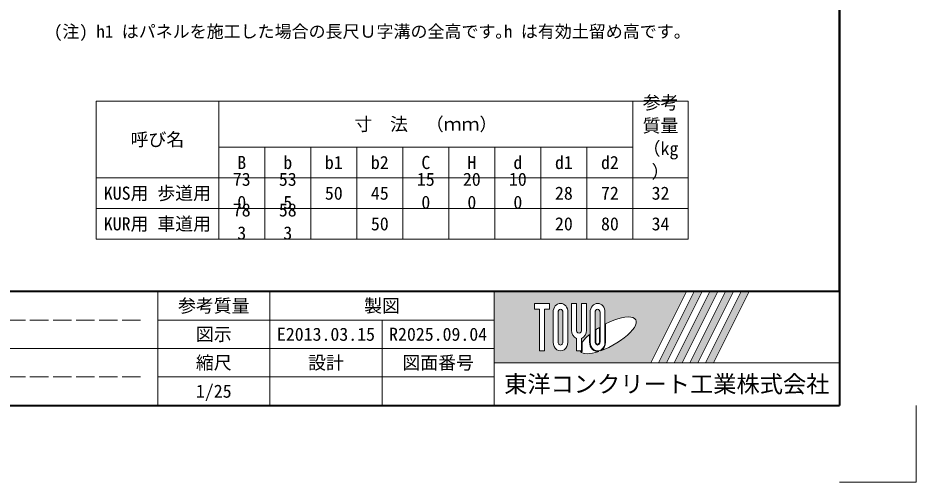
# Model space of a CAD drawing. Units: millimetres at full size; details may follow other scales. Extents: x 775 to 11990, y -20722 to -13297.
# Drawn here: x 3098 to 6025, y -20722 to -19209 of the extents above; entities that cross this region are included whole.
import ezdxf
from ezdxf.enums import TextEntityAlignment as Align

# ---------------------------------------------------------------- set-up
doc = ezdxf.new("R2010")
doc.units = ezdxf.units.MM
doc.header["$LTSCALE"] = 10
doc.linetypes.add('DASHED', pattern=[7.5, 6, -1.5])
for name, color, linetype, lineweight in [('0_2', 7, 'Continuous', 13), ('Defpoints_3', 8, 'Continuous', 0), ('図枠', 7, 'Continuous', 5), ('寸法表', 30, 'Continuous', 13), ('補助線', 4, 'Continuous', 5)]:
    doc.layers.add(name, color=color, linetype=linetype, lineweight=lineweight)
doc.styles.add('ＭＳ ゴシック', font='')
doc.styles.get('ＭＳ ゴシック').set_extended_font_data('MS Gothic')

msp = doc.modelspace()

# ---------------------------------------------------------------- hatches: boundary and pattern name
at = {"layer": '図枠'}
h = msp.add_hatch(color=256, dxfattribs=at)
h.paths.add_polyline_path([(4650.19, -20100.83), (4650.19, -20332.87), (5160.66, -20332.87), (5276.68, -20100.83)])
edge = h.paths.add_edge_path(flags=16)
edge.add_ellipse((5020.82, -20243.67), major_axis=(90.91, 50.89), ratio=0.3471473, start_angle=-144.31122, end_angle=72.1899, ccw=False)
edge.add_ellipse((4987.16, -20265.64), major_axis=(0, 30.94), ratio=0.8463542, start_angle=-160.70346, end_angle=-90)
edge.add_line((5013.34, -20265.64), (5013.34, -20206.66))
edge = h.paths.add_edge_path(flags=16)
edge.add_ellipse((4987.16, -20168.06), major_axis=(0, 28.56), ratio=0.8463542, start_angle=-90, end_angle=90, ccw=False)
edge.add_line((5011.33, -20168.06), (5011.33, -20265.64))
edge.add_ellipse((4987.16, -20265.64), major_axis=(0, 28.56), ratio=0.8463542, start_angle=90, end_angle=-90, ccw=False)
edge.add_line((4962.99, -20265.64), (4962.99, -20168.06))
edge = h.paths.add_edge_path(flags=16)
edge.add_line((4995.21, -20168.06), (4995.21, -20265.64))
edge.add_ellipse((4987.16, -20265.64), major_axis=(0, 9.52), ratio=0.8463542, start_angle=90, end_angle=-90, ccw=False)
edge.add_line((4979.1, -20265.64), (4979.1, -20168.06))
edge.add_ellipse((4987.16, -20168.06), major_axis=(0, 9.52), ratio=0.8463542, start_angle=-90, end_angle=90, ccw=False)
edge = h.paths.add_edge_path(flags=16)
edge.add_line((4993.2, -20217.94), (4993.2, -20265.64))
edge.add_ellipse((4987.16, -20265.64), major_axis=(0, 7.14), ratio=0.8463541, start_angle=90, end_angle=-90, ccw=False)
edge.add_line((4981.11, -20265.64), (4981.11, -20225.75))
edge.add_ellipse((5020.82, -20243.67), major_axis=(90.91, 50.89), ratio=0.3471473, start_angle=107.79174, end_angle=126.47132, ccw=False)
edge = h.paths.add_edge_path(flags=16)
edge.add_line((4950.9, -20139.51), (4950.9, -20226.96))
edge.add_ellipse((4926.73, -20226.96), major_axis=(0, 28.56), ratio=0.8463542, start_angle=-163.34117, end_angle=-90, ccw=False)
edge.add_line((4934.79, -20253.89), (4934.79, -20294.19))
edge.add_line((4934.79, -20294.19), (4918.68, -20294.19))
edge.add_line((4918.68, -20294.19), (4918.68, -20253.89))
edge.add_ellipse((4926.73, -20226.96), major_axis=(0, 28.56), ratio=0.8463542, start_angle=90, end_angle=163.34117, ccw=False)
edge.add_line((4902.56, -20226.96), (4902.56, -20139.51))
edge.add_line((4902.56, -20139.51), (4918.68, -20139.51))
edge.add_line((4918.68, -20139.51), (4918.68, -20226.96))
edge.add_ellipse((4926.73, -20226.96), major_axis=(0, 9.52), ratio=0.8463542, start_angle=90, end_angle=-90)
edge.add_line((4934.79, -20226.96), (4934.79, -20139.51))
edge.add_line((4934.79, -20139.51), (4950.9, -20139.51))
edge = h.paths.add_edge_path(flags=16)
edge.add_line((4960.97, -20241.01), (4960.97, -20265.64))
edge.add_ellipse((4987.16, -20265.64), major_axis=(0, 30.94), ratio=0.8463542, start_angle=90, end_angle=-171.54427)
edge.add_ellipse((5020.82, -20243.67), major_axis=(90.91, 50.89), ratio=0.3471473, start_angle=-178.64954, end_angle=-148.29244, ccw=False)
edge.add_line((4931.32, -20296.57), (4936.8, -20296.57))
edge.add_line((4936.8, -20296.57), (4936.8, -20266.41))
edge.add_ellipse((5020.82, -20243.67), major_axis=(90.91, 50.89), ratio=0.3471473, start_angle=148.21912, end_angle=165.90812, ccw=False)
edge = h.paths.add_edge_path(flags=16)
edge.add_ellipse((4866.31, -20168.06), major_axis=(0, 28.56), ratio=0.8463542, start_angle=-90, end_angle=90, ccw=False)
edge.add_line((4890.48, -20168.06), (4890.48, -20265.64))
edge.add_ellipse((4866.31, -20265.64), major_axis=(0, 28.56), ratio=0.8463542, start_angle=90, end_angle=-90, ccw=False)
edge.add_line((4842.14, -20265.64), (4842.14, -20168.06))
edge = h.paths.add_edge_path(flags=16)
edge.add_line((4874.36, -20168.06), (4874.36, -20265.64))
edge.add_ellipse((4866.31, -20265.64), major_axis=(0, 9.52), ratio=0.8463542, start_angle=90, end_angle=-90, ccw=False)
edge.add_line((4858.25, -20265.64), (4858.25, -20168.06))
edge.add_ellipse((4866.31, -20168.06), major_axis=(0, 9.52), ratio=0.8463542, start_angle=-90, end_angle=90, ccw=False)
h.paths.add_polyline_path([(4830.05, -20139.51), (4830.05, -20158.55), (4813.94, -20158.55), (4813.94, -20294.19), (4797.83, -20294.19), (4797.83, -20158.55), (4781.71, -20158.55), (4781.71, -20139.51)], flags=16)
for points in [[(5186.19, -20332.87), (5211.71, -20332.87), (5327.72, -20100.83), (5302.2, -20100.83)], [(5378.77, -20100.83), (5353.25, -20100.83), (5237.23, -20332.87), (5262.76, -20332.87)], [(5429.82, -20100.83), (5404.29, -20100.83), (5288.28, -20332.87), (5313.8, -20332.87)], [(5480.86, -20100.83), (5455.34, -20100.83), (5339.33, -20332.87), (5364.85, -20332.87)]]:
    msp.add_hatch(color=256, dxfattribs=at).paths.add_polyline_path(points)

# ---------------------------------------------------------------- linework, layer by layer
at = {"layer": 'Defpoints_3'}
for p, q in [((4052.32, -19829.97), (4202.32, -19829.97)), ((4352.32, -19829.97), (4802.32, -19829.97))]:
    msp.add_line(p, q, dxfattribs=at)
at = {"layer": 'Defpoints_3', "color": 7, "lineweight": 13}
for p in [(6025.19, -20472.08), (5775.19, -20722.08)]:
    msp.add_line(p, (6025.19, -20722.08), dxfattribs=at)
at = {"layer": '図枠', "lineweight": 40}
for p in [(5775.19, -13547.08), (1275.19, -20472.08)]:
    msp.add_line(p, (5775.19, -20472.08), dxfattribs=at)
at = {"layer": '図枠', "lineweight": 13}
for p, q in [((5775.19, -20100.83), (1275.19, -20100.83)), ((3553.32, -20472.08), (3553.32, -20100.83)), ((3918.94, -20472.08), (3918.94, -20100.83)), ((4650.19, -20472.08), (4650.19, -20100.83)), ((4650.19, -20193.65), (3553.32, -20193.65)), ((4284.57, -20472.08), (4284.57, -20193.65)), ((4650.19, -20286.46), (1275.19, -20286.46)), ((4650.19, -20379.27), (3553.32, -20379.27))]:
    msp.add_line(p, q, dxfattribs=at)
at = {"layer": '図枠'}
for p, q in [((4650.19, -20100.83), (5276.68, -20100.83)), ((5276.68, -20100.83), (5160.66, -20332.87)), ((5302.2, -20100.83), (5186.19, -20332.87)), ((5327.72, -20100.83), (5211.71, -20332.87)), ((5353.25, -20100.83), (5237.23, -20332.87)), ((5378.77, -20100.83), (5262.76, -20332.87)), ((5404.29, -20100.83), (5288.28, -20332.87)), ((5302.2, -20100.83), (5327.72, -20100.83)), ((5429.82, -20100.83), (5313.8, -20332.87)), ((5455.34, -20100.83), (5339.33, -20332.87)), ((5353.25, -20100.83), (5378.77, -20100.83)), ((5480.86, -20100.83), (5364.85, -20332.87)), ((5404.29, -20100.83), (5429.82, -20100.83)), ((5455.34, -20100.83), (5480.86, -20100.83)), ((4781.71, -20139.51), (4781.71, -20158.55)), ((4781.71, -20139.51), (4830.05, -20139.51)), ((4830.05, -20139.51), (4830.05, -20158.55)), ((4902.56, -20139.51), (4918.68, -20139.51)), ((4902.56, -20226.96), (4902.56, -20139.51)), ((4918.68, -20139.51), (4918.68, -20226.96)), ((4934.79, -20139.51), (4950.9, -20139.51)), ((4934.79, -20226.96), (4934.79, -20139.51)), ((4950.9, -20139.51), (4950.9, -20226.96)), ((4797.83, -20158.55), (4781.71, -20158.55)), ((4797.83, -20158.55), (4797.83, -20294.19)), ((4813.94, -20158.55), (4813.94, -20294.19)), ((4830.05, -20158.55), (4813.94, -20158.55)), ((4842.14, -20168.06), (4842.14, -20265.64)), ((4858.25, -20265.64), (4858.25, -20168.06)), ((4874.36, -20168.06), (4874.36, -20265.64)), ((4890.48, -20265.64), (4890.48, -20168.06)), ((4962.99, -20168.06), (4962.99, -20265.64)), ((4979.1, -20265.64), (4979.1, -20168.06)), ((4995.21, -20168.06), (4995.21, -20265.64)), ((5011.33, -20265.64), (5011.33, -20168.06)), ((4981.11, -20265.64), (4981.11, -20225.75)), ((4993.2, -20217.94), (4993.2, -20265.64)), ((5013.34, -20265.64), (5013.34, -20206.66)), ((4918.68, -20253.89), (4918.68, -20294.19)), ((4934.79, -20253.89), (4934.79, -20294.19)), ((4960.97, -20241.01), (4960.97, -20265.64)), ((4936.8, -20266.41), (4936.8, -20296.57)), ((4813.94, -20294.19), (4797.83, -20294.19)), ((4934.79, -20294.19), (4918.68, -20294.19)), ((4931.32, -20296.57), (4936.8, -20296.57)), ((4650.19, -20332.87), (5160.66, -20332.87)), ((5186.19, -20332.87), (5211.71, -20332.87)), ((5237.23, -20332.87), (5262.76, -20332.87)), ((5288.28, -20332.87), (5313.8, -20332.87)), ((5339.33, -20332.87), (5364.85, -20332.87))]:
    msp.add_line(p, q, dxfattribs=at)
at = {"layer": '図枠', "linetype": 'DASHED', "lineweight": 9}
for p, q in [((3497.07, -20193.65), (1725.19, -20193.65)), ((3497.07, -20379.27), (1725.19, -20379.27))]:
    msp.add_line(p, q, dxfattribs=at)
at = {"layer": '図枠'}
for centre, major_axis, ratio, start_param, end_param in [((4866.31, -20168.06), (0, 28.56), 0.846354, 4.712389, 7.8539816), ((4987.16, -20168.06), (0, 28.56), 0.846354, 4.712389, 7.8539816), ((4866.31, -20168.06), (0, 9.52), 0.846354, 4.712389, 7.8539816), ((4987.16, -20168.06), (0, 9.52), 0.846354, 4.712389, 7.8539816), ((5020.82, -20243.67), (90.91, 50.89), 0.347147, 4.2621853, 7.7429163), ((4926.73, -20226.96), (0, 28.56), 0.846354, 1.5707963, 2.8017557), ((4926.73, -20226.96), (0, 9.52), 0.846354, 1.5707963, 4.712389), ((4926.73, -20226.96), (0, 28.56), 0.846354, 3.4814296, 4.712389), ((5020.82, -20243.67), (90.91, 50.89), 0.347147, 1.6817405, 1.8219833), ((5020.82, -20243.67), (90.91, 50.89), 0.347147, 2.0815197, 2.5155126), ((4866.31, -20265.64), (0, 28.56), 0.846354, 1.5707963, 4.712389), ((4866.31, -20265.64), (0, 9.52), 0.846354, 1.5707963, 4.712389), ((4987.16, -20265.64), (0, 30.94), 0.846354, 1.5707963, 3.3154679), ((4987.16, -20265.64), (0, 28.56), 0.846354, 1.5707963, 4.712389), ((4987.16, -20265.64), (0, 9.52), 0.846354, 1.5707963, 4.712389), ((4987.16, -20265.64), (0, 7.14), 0.846354, 1.5707963, 4.712389), ((4987.16, -20265.64), (0, 30.94), 0.846354, 3.5338438, 4.712389), ((5020.82, -20243.67), (90.91, 50.89), 0.347147, 3.2093975, 4.2004451)]:
    msp.add_ellipse(centre, major_axis=major_axis, ratio=ratio, start_param=start_param, end_param=end_param, dxfattribs=at)
at = {"layer": '寸法表'}
for p, q in [((3352.32, -19479.97), (5282.32, -19479.97)), ((3352.32, -19479.97), (3352.32, -19929.97)), ((3752.32, -19479.97), (3752.32, -19929.97)), ((5102.32, -19479.97), (5102.32, -19929.97)), ((5282.32, -19479.97), (5282.32, -19929.97)), ((3752.32, -19629.97), (5102.32, -19629.97)), ((3902.32, -19629.97), (3902.32, -19929.97)), ((4052.32, -19629.97), (4052.32, -19929.97)), ((4202.32, -19629.97), (4202.32, -19929.97)), ((4352.32, -19629.97), (4352.32, -19929.97)), ((4502.32, -19629.97), (4502.32, -19929.97)), ((4652.32, -19629.97), (4652.32, -19929.97)), ((4802.32, -19629.97), (4802.32, -19929.97)), ((4952.32, -19629.97), (4952.32, -19929.97)), ((3352.32, -19729.97), (5282.32, -19729.97)), ((3352.32, -19829.97), (4052.32, -19829.97)), ((4202.32, -19829.97), (4352.32, -19829.97)), ((4802.32, -19829.97), (5282.32, -19829.97)), ((3352.32, -19929.97), (5282.32, -19929.97))]:
    msp.add_line(p, q, dxfattribs=at)
at = {"layer": '補助線', "color": 8, "lineweight": 40}
for q in [(5775.19, -13675.83), (1275.19, -20100.83)]:
    msp.add_line((5775.19, -20100.83), q, dxfattribs=at)
at = {"layer": '補助線', "color": 8, "lineweight": 13}
msp.add_line((4650.19, -20332.87), (5775.19, -20332.87), dxfattribs=at)

# ---------------------------------------------------------------- texts
at = {"layer": '0_2', "style": 'ＭＳ ゴシック'}
msp.add_text('(注) h1 はパネルを施工した場合の長尺Ｕ字溝の全高です｡h は有効土留め高です。', height=40.59, dxfattribs=at).set_placement((3215.1, -19285.13), align=Align.BOTTOM_LEFT)
at = {"layer": '図枠', "style": 'ＭＳ ゴシック'}
for s, height, p in [('参考質量', 42.72, (3736.13, -20147.24)), ('製図', 42.72, (4284.57, -20147.24)), ('図示', 42.72, (3736.13, -20240.05)), ('E2013.03.15', 42.72, (4101.76, -20240.05)), ('R2025.09.04', 42.72, (4467.38, -20240.05)), ('縮尺', 42.72, (3736.13, -20332.87)), ('設計', 42.72, (4101.76, -20332.87)), ('図面番号', 42.72, (4467.38, -20332.87)), ('東洋コンクリート工業株式会社', 55.54, (5212.69, -20402.48)), ('1/25', 42.72, (3736.13, -20425.68))]:
    msp.add_text(s, height=height, dxfattribs=at).set_placement(p, align=Align.MIDDLE_CENTER)
at = {"layer": '寸法表', "style": 'ＭＳ ゴシック'}
for s, p in [('参考', (5134.05, -19463.33)), ('質量', (5134.05, -19538.33)), ('（kg', (5134.05, -19613.33)), ('）', (5163.19, -19688.33)), ('73', (3798.19, -19713.33)), ('53', (3948.19, -19713.33)), ('15', (4398.19, -19713.33)), ('20', (4548.19, -19713.33)), ('10', (4698.19, -19713.33)), ('0', (3812.75, -19788.33)), ('0', (4412.75, -19788.33)), ('0', (4562.75, -19788.33)), ('0', (4712.75, -19788.33)), ('78', (3798.19, -19813.33)), ('58', (3948.19, -19813.33)), ('5', (3962.75, -19788.33)), ('3', (3812.75, -19888.33)), ('3', (3962.75, -19888.33))]:
    msp.add_text(s, height=42.72, dxfattribs=at).set_placement(p, align=Align.TOP_LEFT)
for s, p in [('寸\u3000法\u3000（ｍｍ）', (4427.32, -19554.97)), ('呼び名', (3552.32, -19604.97)), ('B', (3827.32, -19679.97)), ('b', (3977.32, -19679.97)), ('b1', (4127.32, -19679.97)), ('b2', (4277.32, -19679.97)), ('C', (4427.32, -19679.97)), ('H', (4577.32, -19679.97)), ('d', (4727.32, -19679.97)), ('d1', (4877.32, -19679.97)), ('d2', (5027.32, -19679.97)), ('KUS用 歩道用', (3552.32, -19779.97)), ('50', (4127.32, -19779.97)), ('28', (4877.32, -19779.97)), ('72', (5027.32, -19779.97)), ('32', (5192.32, -19779.97)), ('45', (4277.32, -19779.97)), ('KUR用 車道用', (3552.32, -19879.97)), ('50', (4277.32, -19879.97)), ('20', (4877.32, -19879.97)), ('80', (5027.32, -19879.97)), ('34', (5192.32, -19879.97))]:
    msp.add_text(s, height=42.72, dxfattribs=at).set_placement(p, align=Align.MIDDLE_CENTER)

doc.saveas('drawing.dxf')
